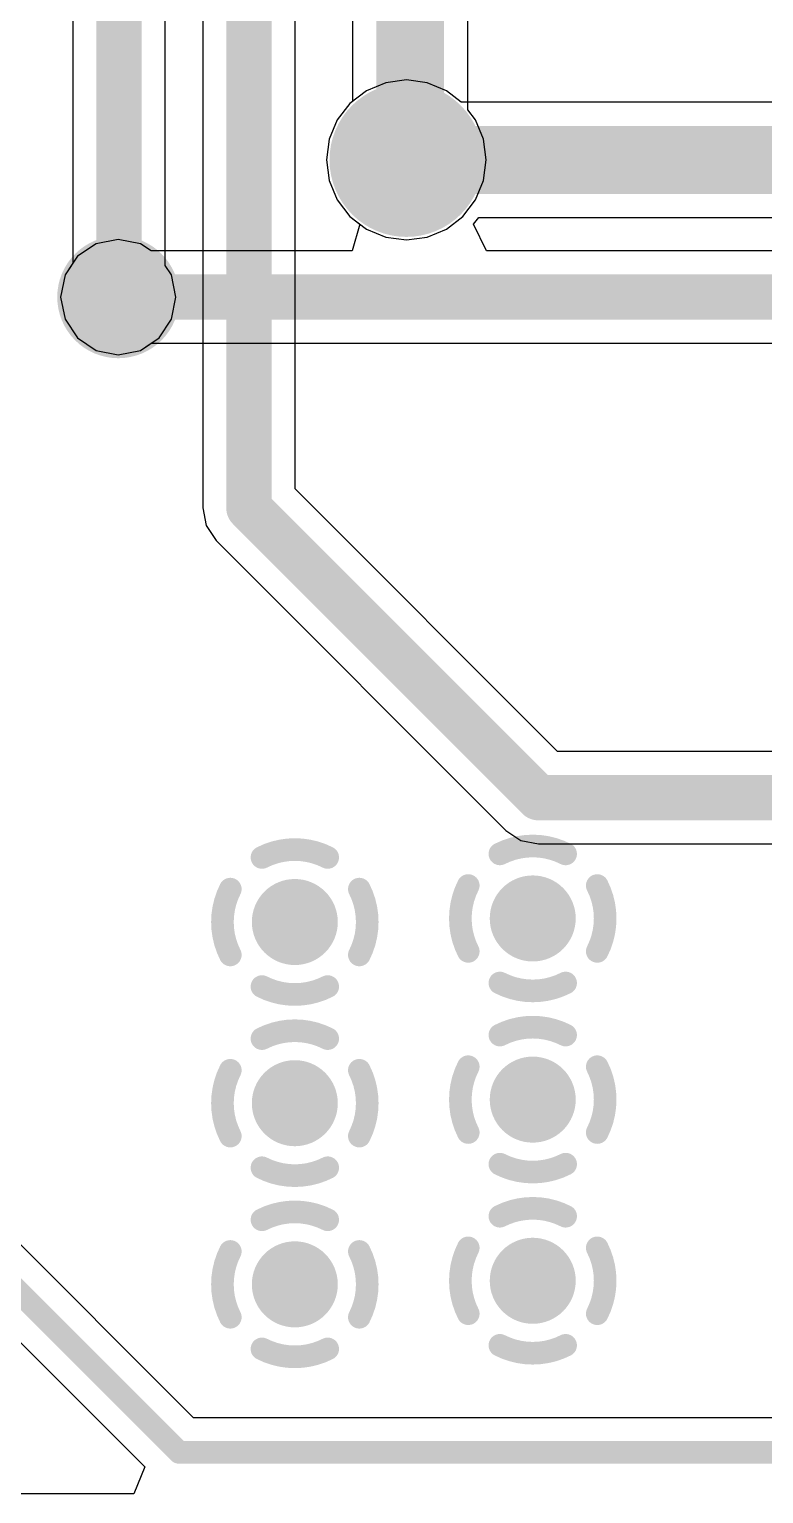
# Model space of a CAD drawing. Header units: millimetres. Extents: x 6.83 to 16.18, y 4.59 to 12.3.
# Drawn here: x 10.045 to 10.369, y 8.325 to 8.972 of the extents above; entities that cross this region are included whole.
import ezdxf

# ---------------------------------------------------------------- set-up
doc = ezdxf.new("R2010")
doc.units = ezdxf.units.MM
doc.header["$MEASUREMENT"] = 0
for name, color, linetype in [('BottomLayer', 5, 'Continuous'), ('BottomSolder', 6, 'Continuous'), ('InternalPlane1', 76, 'Continuous'), ('InternalPlane2', 16, 'Continuous'), ('MultiLayer', 9, 'Continuous'), ('TopLayer', 1, 'Continuous'), ('TopSolder', 216, 'Continuous'), ('ViaHoleLayer', 16, 'Continuous')]:
    doc.layers.add(name, color=color, linetype=linetype)

msp = doc.modelspace()

# ---------------------------------------------------------------- linework, layer by layer
at = {"layer": 'BottomLayer'}
for p, q in [((10.16219, 8.76866), (10.16219, 9.48572)), ((10.12141, 9.44325), (10.12141, 8.76021)), ((10.06402, 9.43144), (10.06402, 8.86827)), ((10.1048, 8.86732), (10.1048, 9.43144)), ((10.23855, 8.93602), (10.23855, 9.30844)), ((10.18757, 9.30431), (10.18757, 8.93969)), ((10.18645, 8.93884), (10.18084, 8.93153)), ((10.18757, 8.93969), (10.18645, 8.93884)), ((10.18084, 8.93153), (10.17732, 8.92302)), ((10.24199, 8.93153), (10.23855, 8.93602)), ((10.24552, 8.92302), (10.24199, 8.93153)), ((10.17732, 8.92302), (10.17611, 8.91388)), ((10.24672, 8.91388), (10.24552, 8.92302)), ((10.17611, 8.91388), (10.17732, 8.90474)), ((10.24552, 8.90474), (10.24672, 8.91388)), ((10.17732, 8.90474), (10.18084, 8.89623)), ((10.24199, 8.89623), (10.24552, 8.90474)), ((10.18084, 8.89623), (10.18645, 8.88892)), ((10.23638, 8.88892), (10.24199, 8.89623)), ((10.18645, 8.88892), (10.19377, 8.88331)), ((10.22907, 8.88331), (10.23638, 8.88892)), ((10.19377, 8.88331), (10.20228, 8.87978)), ((10.20228, 8.87978), (10.21142, 8.87858)), ((10.21142, 8.87858), (10.22055, 8.87978)), ((10.22055, 8.87978), (10.22907, 8.88331)), ((10.06402, 8.86827), (10.06054, 8.86307)), ((10.10764, 8.86307), (10.1048, 8.86732)), ((10.06054, 8.86307), (10.0586, 8.85331)), ((10.10958, 8.85331), (10.10764, 8.86307)), ((10.0586, 8.85331), (10.06054, 8.84356)), ((10.10764, 8.84356), (10.10958, 8.85331)), ((10.06054, 8.84356), (10.06607, 8.83529)), ((10.10211, 8.83529), (10.10764, 8.84356)), ((10.06607, 8.83529), (10.07434, 8.82976)), ((10.09384, 8.82976), (10.10211, 8.83529)), ((10.07434, 8.82976), (10.08409, 8.82782)), ((10.08409, 8.82782), (10.09384, 8.82976)), ((10.27821, 8.65264), (10.16219, 8.76866)), ((10.12141, 8.76021), (10.12296, 8.75241)), ((10.12296, 8.75241), (10.12738, 8.74579)), ((10.12738, 8.74579), (10.25534, 8.61783)), ((10.40252, 8.65264), (10.27821, 8.65264)), ((10.25534, 8.61783), (10.26196, 8.61341)), ((10.26196, 8.61341), (10.26976, 8.61185)), ((10.26976, 8.61185), (10.26976, 8.61185)), ((10.26976, 8.61185), (10.40222, 8.61185))]:
    msp.add_line(p, q, dxfattribs=at)
for points, const_width in [([(10.21306, 8.91484), (10.21306, 10.53338)], 0.03), ([(10.1418, 8.76021), (10.1418, 9.5002)], 0.02), ([(10.08441, 8.85618), (10.08441, 9.44592)], 0.02), ([(10.1418, 8.76021), (10.26976, 8.63225)], 0.02), ([(10.26976, 8.63225), (10.43907, 8.63225)], 0.02)]:
    msp.add_lwpolyline(points, dxfattribs=dict(at, const_width=const_width))
for points, const_width in [([(10.19892, 8.91388, 1), (10.22392, 8.91388, 1)], 0.025), ([(10.20556, 8.91484, 1), (10.22056, 8.91484, 1)], 0.015), ([(10.07659, 8.85331, 1), (10.09159, 8.85331, 1)], 0.015), ([(10.07941, 8.85618, 1), (10.08941, 8.85618, 1)], 0.01), ([(10.1368, 8.76021, 1), (10.1468, 8.76021, 1)], 0.01), ([(10.1368, 8.76021, 1), (10.1468, 8.76021, 1)], 0.01), ([(10.26476, 8.63225, 1), (10.27476, 8.63225, 1)], 0.01), ([(10.26476, 8.63225, 1), (10.27476, 8.63225, 1)], 0.01), ([(10.1546, 8.57734, 1), (10.1696, 8.57734, 1)], 0.015), ([(10.25976, 8.57892, 1), (10.27476, 8.57892, 1)], 0.015), ([(10.1546, 8.49734, 1), (10.1696, 8.49734, 1)], 0.015), ([(10.25976, 8.49892, 1), (10.27476, 8.49892, 1)], 0.015), ([(10.25976, 8.41892, 1), (10.27476, 8.41892, 1)], 0.015), ([(10.1546, 8.41734, 1), (10.1696, 8.41734, 1)], 0.015)]:
    msp.add_lwpolyline(points, format="xyb", close=True, dxfattribs=dict(at, const_width=const_width))
at = {"layer": 'BottomSolder'}
for points, const_width in [([(10.19692, 8.91388, 1), (10.22592, 8.91388, 1)], 0.029), ([(10.07459, 8.85331, 1), (10.09359, 8.85331, 1)], 0.019), ([(10.1526, 8.57734, 1), (10.1716, 8.57734, 1)], 0.019), ([(10.25776, 8.57892, 1), (10.27676, 8.57892, 1)], 0.019), ([(10.25776, 8.49892, 1), (10.27676, 8.49892, 1)], 0.019), ([(10.1526, 8.49734, 1), (10.1716, 8.49734, 1)], 0.019), ([(10.1526, 8.41734, 1), (10.1716, 8.41734, 1)], 0.019), ([(10.25776, 8.41892, 1), (10.27676, 8.41892, 1)], 0.019)]:
    msp.add_lwpolyline(points, format="xyb", close=True, dxfattribs=dict(at, const_width=const_width))
at = {"layer": 'InternalPlane1'}
for points, const_width in [([(10.19442, 8.91388, 1), (10.22842, 8.91388, 1)], 0.034), ([(10.07059, 8.85331, 1), (10.09759, 8.85331, 1)], 0.027), ([(10.14508, 8.60586, 1), (10.15008, 8.60586, 1)], 0.005), ([(10.17413, 8.60586, 1), (10.17913, 8.60586, 1)], 0.005), ([(10.25024, 8.60743, 1), (10.25524, 8.60743, 1)], 0.005), ([(10.27929, 8.60743, 1), (10.28429, 8.60743, 1)], 0.005), ([(10.13109, 8.59187, 1), (10.13609, 8.59187, 1)], 0.005), ([(10.18812, 8.59187, 1), (10.19312, 8.59187, 1)], 0.005), ([(10.23625, 8.59345, 1), (10.24125, 8.59345, 1)], 0.005), ([(10.29328, 8.59345, 1), (10.29828, 8.59345, 1)], 0.005), ([(10.23625, 8.56439, 1), (10.24125, 8.56439, 1)], 0.005), ([(10.29328, 8.56439, 1), (10.29828, 8.56439, 1)], 0.005), ([(10.13109, 8.56282, 1), (10.13609, 8.56282, 1)], 0.005), ([(10.18812, 8.56282, 1), (10.19312, 8.56282, 1)], 0.005), ([(10.14508, 8.54883, 1), (10.15008, 8.54883, 1)], 0.005), ([(10.17413, 8.54883, 1), (10.17913, 8.54883, 1)], 0.005), ([(10.25024, 8.55041, 1), (10.25524, 8.55041, 1)], 0.005), ([(10.27929, 8.55041, 1), (10.28429, 8.55041, 1)], 0.005), ([(10.14508, 8.52586, 1), (10.15008, 8.52586, 1)], 0.005), ([(10.17413, 8.52586, 1), (10.17913, 8.52586, 1)], 0.005), ([(10.25024, 8.52743, 1), (10.25524, 8.52743, 1)], 0.005), ([(10.27929, 8.52743, 1), (10.28429, 8.52743, 1)], 0.005), ([(10.13109, 8.51187, 1), (10.13609, 8.51187, 1)], 0.005), ([(10.18812, 8.51187, 1), (10.19312, 8.51187, 1)], 0.005), ([(10.23625, 8.51345, 1), (10.24125, 8.51345, 1)], 0.005), ([(10.29328, 8.51345, 1), (10.29828, 8.51345, 1)], 0.005), ([(10.13109, 8.48282, 1), (10.13609, 8.48282, 1)], 0.005), ([(10.18812, 8.48282, 1), (10.19312, 8.48282, 1)], 0.005), ([(10.23625, 8.48439, 1), (10.24125, 8.48439, 1)], 0.005), ([(10.29328, 8.48439, 1), (10.29828, 8.48439, 1)], 0.005), ([(10.14508, 8.46883, 1), (10.15008, 8.46883, 1)], 0.005), ([(10.17413, 8.46883, 1), (10.17913, 8.46883, 1)], 0.005), ([(10.25024, 8.47041, 1), (10.25524, 8.47041, 1)], 0.005), ([(10.27929, 8.47041, 1), (10.28429, 8.47041, 1)], 0.005), ([(10.25024, 8.44743, 1), (10.25524, 8.44743, 1)], 0.005), ([(10.27929, 8.44743, 1), (10.28429, 8.44743, 1)], 0.005), ([(10.14508, 8.44586, 1), (10.15008, 8.44586, 1)], 0.005), ([(10.17413, 8.44586, 1), (10.17913, 8.44586, 1)], 0.005), ([(10.13109, 8.43187, 1), (10.13609, 8.43187, 1)], 0.005), ([(10.18812, 8.43187, 1), (10.19312, 8.43187, 1)], 0.005), ([(10.23625, 8.43345, 1), (10.24125, 8.43345, 1)], 0.005), ([(10.29328, 8.43345, 1), (10.29828, 8.43345, 1)], 0.005), ([(10.13109, 8.40282, 1), (10.13609, 8.40282, 1)], 0.005), ([(10.18812, 8.40282, 1), (10.19312, 8.40282, 1)], 0.005), ([(10.23625, 8.40439, 1), (10.24125, 8.40439, 1)], 0.005), ([(10.29328, 8.40439, 1), (10.29828, 8.40439, 1)], 0.005), ([(10.25024, 8.39041, 1), (10.25524, 8.39041, 1)], 0.005), ([(10.27929, 8.39041, 1), (10.28429, 8.39041, 1)], 0.005), ([(10.14508, 8.38883, 1), (10.15008, 8.38883, 1)], 0.005), ([(10.17413, 8.38883, 1), (10.17913, 8.38883, 1)], 0.005)]:
    msp.add_lwpolyline(points, format="xyb", close=True, dxfattribs=dict(at, const_width=const_width))
at = {"layer": 'InternalPlane1', "const_width": 0.01}
for points in [[(10.14758, 8.60586, -0.240079), (10.17663, 8.60586)], [(10.25274, 8.60743, -0.240079), (10.28179, 8.60743)], [(10.13359, 8.56282, -0.240079), (10.13359, 8.59187)], [(10.19062, 8.59187, -0.240079), (10.19062, 8.56282)], [(10.23875, 8.56439, -0.240079), (10.23875, 8.59345)], [(10.29578, 8.59345, -0.240079), (10.29578, 8.56439)], [(10.17663, 8.54883, -0.240079), (10.14758, 8.54883)], [(10.28179, 8.55041, -0.240079), (10.25274, 8.55041)], [(10.14758, 8.52586, -0.240079), (10.17663, 8.52586)], [(10.25274, 8.52743, -0.240079), (10.28179, 8.52743)], [(10.13359, 8.48282, -0.240079), (10.13359, 8.51187)], [(10.19062, 8.51187, -0.240079), (10.19062, 8.48282)], [(10.23875, 8.48439, -0.240079), (10.23875, 8.51345)], [(10.29578, 8.51345, -0.240079), (10.29578, 8.48439)], [(10.17663, 8.46883, -0.240079), (10.14758, 8.46883)], [(10.28179, 8.47041, -0.240079), (10.25274, 8.47041)], [(10.14758, 8.44586, -0.240079), (10.17663, 8.44586)], [(10.25274, 8.44743, -0.240079), (10.28179, 8.44743)], [(10.13359, 8.40282, -0.240079), (10.13359, 8.43187)], [(10.19062, 8.43187, -0.240079), (10.19062, 8.40282)], [(10.23875, 8.40439, -0.240079), (10.23875, 8.43345)], [(10.29578, 8.43345, -0.240079), (10.29578, 8.40439)], [(10.28179, 8.39041, -0.240079), (10.25274, 8.39041)], [(10.17663, 8.38883, -0.240079), (10.14758, 8.38883)]]:
    msp.add_lwpolyline(points, format="xyb", dxfattribs=at)
at = {"layer": 'InternalPlane2'}
for points, const_width in [([(10.19442, 8.91388, 1), (10.22842, 8.91388, 1)], 0.034), ([(10.07059, 8.85331, 1), (10.09759, 8.85331, 1)], 0.027), ([(10.14508, 8.60586, 1), (10.15008, 8.60586, 1)], 0.005), ([(10.17413, 8.60586, 1), (10.17913, 8.60586, 1)], 0.005), ([(10.25024, 8.60743, 1), (10.25524, 8.60743, 1)], 0.005), ([(10.27929, 8.60743, 1), (10.28429, 8.60743, 1)], 0.005), ([(10.13109, 8.59187, 1), (10.13609, 8.59187, 1)], 0.005), ([(10.18812, 8.59187, 1), (10.19312, 8.59187, 1)], 0.005), ([(10.23625, 8.59345, 1), (10.24125, 8.59345, 1)], 0.005), ([(10.29328, 8.59345, 1), (10.29828, 8.59345, 1)], 0.005), ([(10.23625, 8.56439, 1), (10.24125, 8.56439, 1)], 0.005), ([(10.29328, 8.56439, 1), (10.29828, 8.56439, 1)], 0.005), ([(10.13109, 8.56282, 1), (10.13609, 8.56282, 1)], 0.005), ([(10.18812, 8.56282, 1), (10.19312, 8.56282, 1)], 0.005), ([(10.14508, 8.54883, 1), (10.15008, 8.54883, 1)], 0.005), ([(10.17413, 8.54883, 1), (10.17913, 8.54883, 1)], 0.005), ([(10.25024, 8.55041, 1), (10.25524, 8.55041, 1)], 0.005), ([(10.27929, 8.55041, 1), (10.28429, 8.55041, 1)], 0.005), ([(10.14508, 8.52586, 1), (10.15008, 8.52586, 1)], 0.005), ([(10.17413, 8.52586, 1), (10.17913, 8.52586, 1)], 0.005), ([(10.25024, 8.52743, 1), (10.25524, 8.52743, 1)], 0.005), ([(10.27929, 8.52743, 1), (10.28429, 8.52743, 1)], 0.005), ([(10.13109, 8.51187, 1), (10.13609, 8.51187, 1)], 0.005), ([(10.18812, 8.51187, 1), (10.19312, 8.51187, 1)], 0.005), ([(10.23625, 8.51345, 1), (10.24125, 8.51345, 1)], 0.005), ([(10.29328, 8.51345, 1), (10.29828, 8.51345, 1)], 0.005), ([(10.13109, 8.48282, 1), (10.13609, 8.48282, 1)], 0.005), ([(10.18812, 8.48282, 1), (10.19312, 8.48282, 1)], 0.005), ([(10.23625, 8.48439, 1), (10.24125, 8.48439, 1)], 0.005), ([(10.29328, 8.48439, 1), (10.29828, 8.48439, 1)], 0.005), ([(10.14508, 8.46883, 1), (10.15008, 8.46883, 1)], 0.005), ([(10.17413, 8.46883, 1), (10.17913, 8.46883, 1)], 0.005), ([(10.25024, 8.47041, 1), (10.25524, 8.47041, 1)], 0.005), ([(10.27929, 8.47041, 1), (10.28429, 8.47041, 1)], 0.005), ([(10.25024, 8.44743, 1), (10.25524, 8.44743, 1)], 0.005), ([(10.27929, 8.44743, 1), (10.28429, 8.44743, 1)], 0.005), ([(10.14508, 8.44586, 1), (10.15008, 8.44586, 1)], 0.005), ([(10.17413, 8.44586, 1), (10.17913, 8.44586, 1)], 0.005), ([(10.13109, 8.43187, 1), (10.13609, 8.43187, 1)], 0.005), ([(10.18812, 8.43187, 1), (10.19312, 8.43187, 1)], 0.005), ([(10.23625, 8.43345, 1), (10.24125, 8.43345, 1)], 0.005), ([(10.29328, 8.43345, 1), (10.29828, 8.43345, 1)], 0.005), ([(10.13109, 8.40282, 1), (10.13609, 8.40282, 1)], 0.005), ([(10.18812, 8.40282, 1), (10.19312, 8.40282, 1)], 0.005), ([(10.23625, 8.40439, 1), (10.24125, 8.40439, 1)], 0.005), ([(10.29328, 8.40439, 1), (10.29828, 8.40439, 1)], 0.005), ([(10.25024, 8.39041, 1), (10.25524, 8.39041, 1)], 0.005), ([(10.27929, 8.39041, 1), (10.28429, 8.39041, 1)], 0.005), ([(10.14508, 8.38883, 1), (10.15008, 8.38883, 1)], 0.005), ([(10.17413, 8.38883, 1), (10.17913, 8.38883, 1)], 0.005)]:
    msp.add_lwpolyline(points, format="xyb", close=True, dxfattribs=dict(at, const_width=const_width))
at = {"layer": 'InternalPlane2', "const_width": 0.01}
for points in [[(10.14758, 8.60586, -0.240079), (10.17663, 8.60586)], [(10.25274, 8.60743, -0.240079), (10.28179, 8.60743)], [(10.13359, 8.56282, -0.240079), (10.13359, 8.59187)], [(10.19062, 8.59187, -0.240079), (10.19062, 8.56282)], [(10.23875, 8.56439, -0.240079), (10.23875, 8.59345)], [(10.29578, 8.59345, -0.240079), (10.29578, 8.56439)], [(10.17663, 8.54883, -0.240079), (10.14758, 8.54883)], [(10.28179, 8.55041, -0.240079), (10.25274, 8.55041)], [(10.14758, 8.52586, -0.240079), (10.17663, 8.52586)], [(10.25274, 8.52743, -0.240079), (10.28179, 8.52743)], [(10.13359, 8.48282, -0.240079), (10.13359, 8.51187)], [(10.19062, 8.51187, -0.240079), (10.19062, 8.48282)], [(10.23875, 8.48439, -0.240079), (10.23875, 8.51345)], [(10.29578, 8.51345, -0.240079), (10.29578, 8.48439)], [(10.17663, 8.46883, -0.240079), (10.14758, 8.46883)], [(10.28179, 8.47041, -0.240079), (10.25274, 8.47041)], [(10.14758, 8.44586, -0.240079), (10.17663, 8.44586)], [(10.25274, 8.44743, -0.240079), (10.28179, 8.44743)], [(10.13359, 8.40282, -0.240079), (10.13359, 8.43187)], [(10.19062, 8.43187, -0.240079), (10.19062, 8.40282)], [(10.23875, 8.40439, -0.240079), (10.23875, 8.43345)], [(10.29578, 8.43345, -0.240079), (10.29578, 8.40439)], [(10.28179, 8.39041, -0.240079), (10.25274, 8.39041)], [(10.17663, 8.38883, -0.240079), (10.14758, 8.38883)]]:
    msp.add_lwpolyline(points, format="xyb", dxfattribs=at)
at = {"layer": 'MultiLayer'}
for points, const_width in [([(10.19892, 8.91388, 1), (10.22392, 8.91388, 1)], 0.025), ([(10.07659, 8.85331, 1), (10.09159, 8.85331, 1)], 0.015), ([(10.1546, 8.57734, 1), (10.1696, 8.57734, 1)], 0.015), ([(10.25976, 8.57892, 1), (10.27476, 8.57892, 1)], 0.015), ([(10.1546, 8.49734, 1), (10.1696, 8.49734, 1)], 0.015), ([(10.25976, 8.49892, 1), (10.27476, 8.49892, 1)], 0.015), ([(10.25976, 8.41892, 1), (10.27476, 8.41892, 1)], 0.015), ([(10.1546, 8.41734, 1), (10.1696, 8.41734, 1)], 0.015)]:
    msp.add_lwpolyline(points, format="xyb", close=True, dxfattribs=dict(at, const_width=const_width))
at = {"layer": 'TopLayer'}
for p, q in [((10.19377, 8.94445), (10.18645, 8.93884)), ((10.20228, 8.94798), (10.19377, 8.94445)), ((10.21142, 8.94918), (10.20228, 8.94798)), ((10.22055, 8.94798), (10.21142, 8.94918)), ((10.22907, 8.94445), (10.22055, 8.94798)), ((10.23569, 8.93937), (10.22907, 8.94445)), ((10.18645, 8.93884), (10.18084, 8.93153)), ((10.6128, 8.93937), (10.23569, 8.93937)), ((10.18084, 8.93153), (10.17732, 8.92302)), ((10.17732, 8.92302), (10.17611, 8.91388)), ((10.17611, 8.91388), (10.17732, 8.90474)), ((10.17732, 8.90474), (10.18084, 8.89623)), ((10.18084, 8.89623), (10.18645, 8.88892)), ((10.18645, 8.88892), (10.19088, 8.88552)), ((10.19088, 8.88552), (10.18743, 8.87371)), ((10.24112, 8.88552), (10.24341, 8.88839)), ((10.2468, 8.87371), (10.24112, 8.88552)), ((10.24341, 8.88839), (10.60655, 8.88839)), ((10.07434, 8.87686), (10.06607, 8.87134)), ((10.08409, 8.8788), (10.07434, 8.87686)), ((10.09384, 8.87686), (10.08409, 8.8788)), ((10.09857, 8.87371), (10.09384, 8.87686)), ((10.18743, 8.87371), (10.09857, 8.87371)), ((10.41446, 8.87371), (10.2468, 8.87371)), ((10.06607, 8.87134), (10.06054, 8.86307)), ((10.06054, 8.86307), (10.0586, 8.85331)), ((10.0586, 8.85331), (10.06054, 8.84356)), ((10.06054, 8.84356), (10.06607, 8.83529)), ((10.06607, 8.83529), (10.07434, 8.82976)), ((10.07434, 8.82976), (10.08409, 8.82782)), ((10.08409, 8.82782), (10.09384, 8.82976)), ((10.09384, 8.82976), (10.09857, 8.83292)), ((10.09857, 8.83292), (10.40601, 8.83292)), ((10.11729, 8.35844), (9.94064, 8.53509)), ((9.91453, 8.51794), (10.09577, 8.3367)), ((12.33252, 8.35844), (10.11729, 8.35844)), ((10.09577, 8.3367), (10.09088, 8.32489)), ((10.09088, 8.32489), (10.02653, 8.32489))]:
    msp.add_line(p, q, dxfattribs=at)
for points, const_width in [([(10.19892, 8.91388, 1), (10.22392, 8.91388, 1)], 0.025), ([(10.20392, 8.91388, 1), (10.21892, 8.91388, 1)], 0.015), ([(10.07659, 8.85331, 1), (10.09159, 8.85331, 1)], 0.015), ([(10.07909, 8.85331, 1), (10.08909, 8.85331, 1)], 0.01), ([(10.1546, 8.57734, 1), (10.1696, 8.57734, 1)], 0.015), ([(10.25976, 8.57892, 1), (10.27476, 8.57892, 1)], 0.015), ([(10.1546, 8.49734, 1), (10.1696, 8.49734, 1)], 0.015), ([(10.25976, 8.49892, 1), (10.27476, 8.49892, 1)], 0.015), ([(10.25976, 8.41892, 1), (10.27476, 8.41892, 1)], 0.015), ([(10.1546, 8.41734, 1), (10.1696, 8.41734, 1)], 0.015), ([(10.10845, 8.34315, 1), (10.11345, 8.34315, 1)], 0.005), ([(10.10845, 8.34315, 1), (10.11345, 8.34315, 1)], 0.005)]:
    msp.add_lwpolyline(points, format="xyb", close=True, dxfattribs=dict(at, const_width=const_width))
for points, const_width in [([(10.21142, 8.91388), (11.03408, 8.91388)], 0.03), ([(10.08409, 8.85331), (10.41446, 8.85331)], 0.02), ([(9.92534, 8.52876), (10.11095, 8.34315)], 0.01), ([(10.11095, 8.34315), (13.24241, 8.34315)], 0.01)]:
    msp.add_lwpolyline(points, dxfattribs=dict(at, const_width=const_width))
at = {"layer": 'TopSolder'}
for points, const_width in [([(10.19692, 8.91388, 1), (10.22592, 8.91388, 1)], 0.029), ([(10.07459, 8.85331, 1), (10.09359, 8.85331, 1)], 0.019), ([(10.1526, 8.57734, 1), (10.1716, 8.57734, 1)], 0.019), ([(10.25776, 8.57892, 1), (10.27676, 8.57892, 1)], 0.019), ([(10.25776, 8.49892, 1), (10.27676, 8.49892, 1)], 0.019), ([(10.1526, 8.49734, 1), (10.1716, 8.49734, 1)], 0.019), ([(10.1526, 8.41734, 1), (10.1716, 8.41734, 1)], 0.019), ([(10.25776, 8.41892, 1), (10.27676, 8.41892, 1)], 0.019)]:
    msp.add_lwpolyline(points, format="xyb", close=True, dxfattribs=dict(at, const_width=const_width))
at = {"layer": 'ViaHoleLayer'}
for points, const_width in [([(10.20442, 8.91388, 1), (10.21842, 8.91388, 1)], 0.014), ([(10.08059, 8.85331, 1), (10.08759, 8.85331, 1)], 0.007), ([(10.1586, 8.57734, 1), (10.1656, 8.57734, 1)], 0.007), ([(10.26376, 8.57892, 1), (10.27076, 8.57892, 1)], 0.007), ([(10.1586, 8.49734, 1), (10.1656, 8.49734, 1)], 0.007), ([(10.26376, 8.49892, 1), (10.27076, 8.49892, 1)], 0.007), ([(10.1586, 8.41734, 1), (10.1656, 8.41734, 1)], 0.007), ([(10.26376, 8.41892, 1), (10.27076, 8.41892, 1)], 0.007)]:
    msp.add_lwpolyline(points, format="xyb", close=True, dxfattribs=dict(at, const_width=const_width))

doc.saveas('drawing.dxf')
